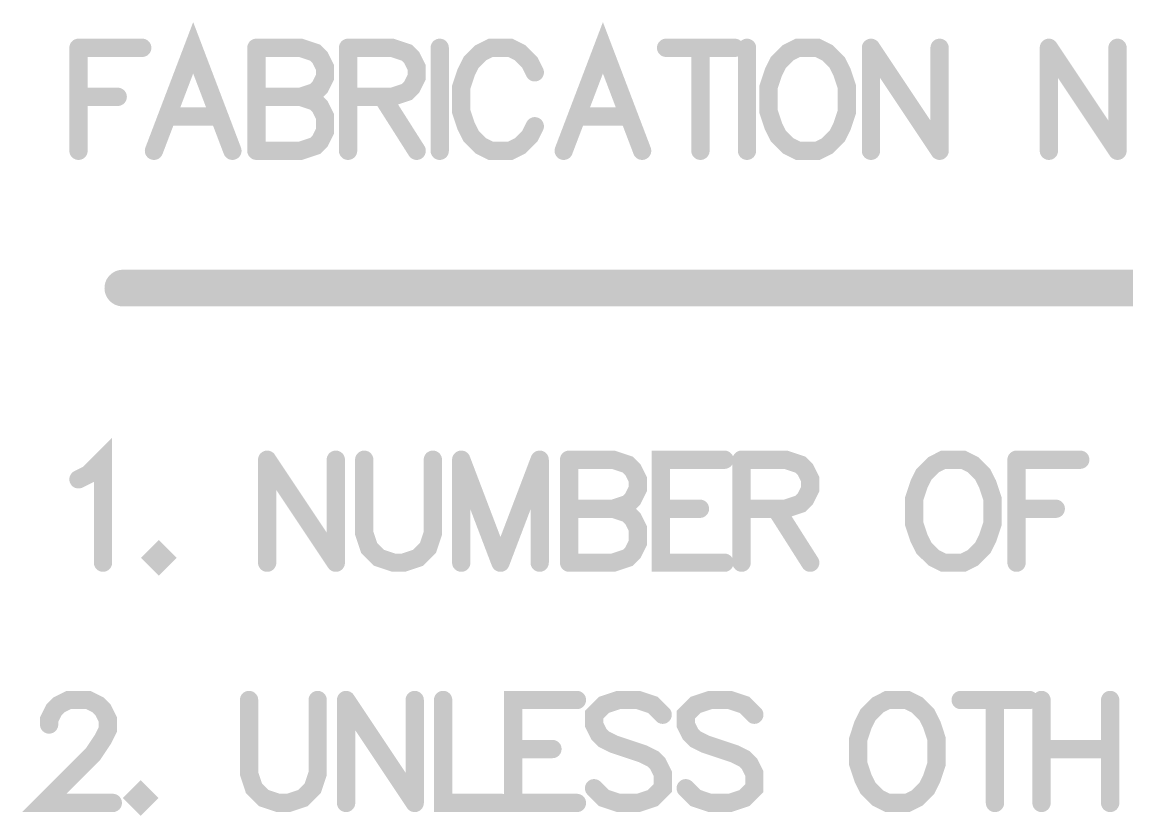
# Model space of a CAD drawing. Extents: x -9.8 to 23.3, y -7.1 to 14.3.
# Drawn here: x -6.235 to -5.631, y 7.952 to 8.385 of the extents above; entities that cross this region are included whole.
import ezdxf

# ---------------------------------------------------------------- set-up
doc = ezdxf.new("R2010")
doc.units = 0
doc.layers.add('2D_LINE_00', color=1, linetype='CONTINUOUS')

# ---------------------------------------------------------------- blocks, each defined once
blk = doc.blocks.new('SMOOTH_0$01')
at = {"const_width": 0.005}
blk.add_lwpolyline([(-0.0025, 0, 1), (0.0025, 0, 1)], format="xyb", close=True, dxfattribs=at)
blk = doc.blocks.new('DRAWING_64')
at = {"layer": '2D_LINE_00', "const_width": 0.01}
blk.add_lwpolyline([(0, 0), (0, 0.00268), (0.00268, 0.00803), (0.00535, 0.01071), (0.01071, 0.01339), (0.02142, 0.01339), (0.02678, 0.01071), (0.02946, 0.00803), (0.03213, 0.00268), (0.03213, -0.00268), (0.02946, -0.00804), (0.0241, -0.01607), (-0.00268, -0.04285), (0.03481, -0.04285)], dxfattribs=at)
at = {"layer": '2D_LINE_00'}
for p in [(0.01071, 0.01339), (0.02142, 0.01339), (0.00268, 0.00803), (0.00535, 0.01071), (0.02678, 0.01071), (0.02946, 0.00803), (0, 0.00268), (0.03213, 0.00268), (0, 0), (0.03213, -0.00268), (0.02946, -0.00804), (0.0241, -0.01607), (-0.00268, -0.04285), (0.03481, -0.04285)]:
    blk.add_blockref('SMOOTH_0$01', p, dxfattribs=at)
blk = doc.blocks.new('DRAWING_65')
at = {"layer": '2D_LINE_00', "const_width": 0.01}
blk.add_lwpolyline([(0, 0), (-0.00268, -0.00268), (0, -0.00536), (0.00268, -0.00268), (0, 0)], dxfattribs=at)
at = {"layer": '2D_LINE_00'}
for p in [(-0.00268, -0.00268), (0, 0), (0, 0), (0.00268, -0.00268), (0, -0.00536)]:
    blk.add_blockref('SMOOTH_0$01', p, dxfattribs=at)
blk = doc.blocks.new('DRAWING_66')
at = {"layer": '2D_LINE_00', "const_width": 0.01}
blk.add_lwpolyline([(0, 0), (0, -0.04017), (0.00268, -0.04821), (0.00803, -0.05356), (0.01607, -0.05624), (0.02142, -0.05624), (0.02946, -0.05356), (0.03481, -0.04821), (0.03749, -0.04017), (0.03749, 0)], dxfattribs=at)
at = {"layer": '2D_LINE_00'}
for p in [(0, 0), (0.03749, 0), (0, -0.04017), (0.03749, -0.04017), (0.00268, -0.04821), (0.03481, -0.04821), (0.00803, -0.05356), (0.01607, -0.05624), (0.02142, -0.05624), (0.02946, -0.05356)]:
    blk.add_blockref('SMOOTH_0$01', p, dxfattribs=at)
blk = doc.blocks.new('DRAWING_67')
at = {"layer": '2D_LINE_00', "const_width": 0.01}
blk.add_lwpolyline([(0, 0), (0, -0.05624)], dxfattribs=at)
at = {"layer": '2D_LINE_00'}
for p in [(0, 0), (0, -0.05624)]:
    blk.add_blockref('SMOOTH_0$01', p, dxfattribs=at)
blk = doc.blocks.new('DRAWING_68')
at = {"layer": '2D_LINE_00', "const_width": 0.01}
blk.add_lwpolyline([(0, 0), (0.03749, -0.05624)], dxfattribs=at)
at = {"layer": '2D_LINE_00'}
for p in [(0, 0), (0.03749, -0.05624)]:
    blk.add_blockref('SMOOTH_0$01', p, dxfattribs=at)
blk = doc.blocks.new('DRAWING_69')
at = {"layer": '2D_LINE_00', "const_width": 0.01}
blk.add_lwpolyline([(0, 0), (0, -0.05624)], dxfattribs=at)
at = {"layer": '2D_LINE_00'}
for p in [(0, 0), (0, -0.05624)]:
    blk.add_blockref('SMOOTH_0$01', p, dxfattribs=at)
blk = doc.blocks.new('DRAWING_70')
at = {"layer": '2D_LINE_00', "const_width": 0.01}
blk.add_lwpolyline([(0, 0), (0, -0.05624), (0.03213, -0.05624)], dxfattribs=at)
at = {"layer": '2D_LINE_00'}
for p in [(0, 0), (0, -0.05624), (0.03213, -0.05624)]:
    blk.add_blockref('SMOOTH_0$01', p, dxfattribs=at)
blk = doc.blocks.new('DRAWING_71')
at = {"layer": '2D_LINE_00', "const_width": 0.01}
blk.add_lwpolyline([(0, 0), (-0.03481, 0), (-0.03481, -0.05624), (0, -0.05624)], dxfattribs=at)
at = {"layer": '2D_LINE_00'}
for p in [(-0.03481, 0), (0, 0), (-0.03481, -0.05624), (0, -0.05624)]:
    blk.add_blockref('SMOOTH_0$01', p, dxfattribs=at)
blk = doc.blocks.new('DRAWING_72')
at = {"layer": '2D_LINE_00', "const_width": 0.01}
blk.add_lwpolyline([(0, 0), (0.02142, 0)], dxfattribs=at)
at = {"layer": '2D_LINE_00'}
for p in [(0, 0), (0.02142, 0)]:
    blk.add_blockref('SMOOTH_0$01', p, dxfattribs=at)
blk = doc.blocks.new('DRAWING_73')
at = {"layer": '2D_LINE_00', "const_width": 0.01}
blk.add_lwpolyline([(0, 0), (-0.00535, 0.00536), (-0.01339, 0.00804), (-0.0241, 0.00804), (-0.03213, 0.00536), (-0.03749, 0), (-0.03749, -0.00535), (-0.03481, -0.01071), (-0.03213, -0.01339), (-0.02678, -0.01606), (-0.01071, -0.02142), (-0.00535, -0.0241), (-0.00267, -0.02678), (0, -0.03213), (0, -0.04017), (-0.00535, -0.04552), (-0.01339, -0.0482), (-0.0241, -0.0482), (-0.03213, -0.04552), (-0.03749, -0.04017)], dxfattribs=at)
at = {"layer": '2D_LINE_00'}
for p in [(-0.0241, 0.00804), (-0.01339, 0.00804), (-0.03213, 0.00536), (-0.00535, 0.00536), (-0.03749, 0), (0, 0), (-0.03749, -0.00535), (-0.03481, -0.01071), (-0.03213, -0.01339), (-0.02678, -0.01606), (-0.01071, -0.02142), (-0.00535, -0.0241), (-0.00267, -0.02678), (0, -0.03213), (-0.03749, -0.04017), (0, -0.04017), (-0.03213, -0.04552), (-0.00535, -0.04552), (-0.0241, -0.0482), (-0.01339, -0.0482)]:
    blk.add_blockref('SMOOTH_0$01', p, dxfattribs=at)
blk = doc.blocks.new('DRAWING_74')
at = {"layer": '2D_LINE_00', "const_width": 0.01}
blk.add_lwpolyline([(0, 0), (-0.00535, 0.00536), (-0.01339, 0.00804), (-0.0241, 0.00804), (-0.03213, 0.00536), (-0.03749, 0), (-0.03749, -0.00535), (-0.03481, -0.01071), (-0.03213, -0.01339), (-0.02678, -0.01606), (-0.01071, -0.02142), (-0.00535, -0.0241), (-0.00268, -0.02678), (0, -0.03213), (0, -0.04017), (-0.00535, -0.04552), (-0.01339, -0.0482), (-0.0241, -0.0482), (-0.03213, -0.04552), (-0.03749, -0.04017)], dxfattribs=at)
at = {"layer": '2D_LINE_00'}
for p in [(-0.0241, 0.00804), (-0.01339, 0.00804), (-0.03213, 0.00536), (-0.00535, 0.00536), (-0.03749, 0), (0, 0), (-0.03749, -0.00535), (-0.03481, -0.01071), (-0.03213, -0.01339), (-0.02678, -0.01606), (-0.01071, -0.02142), (-0.00535, -0.0241), (-0.00268, -0.02678), (0, -0.03213), (-0.03749, -0.04017), (0, -0.04017), (-0.03213, -0.04552), (-0.00535, -0.04552), (-0.0241, -0.0482), (-0.01339, -0.0482)]:
    blk.add_blockref('SMOOTH_0$01', p, dxfattribs=at)
blk = doc.blocks.new('DRAWING_75')
at = {"layer": '2D_LINE_00', "const_width": 0.01}
blk.add_lwpolyline([(0, 0), (-0.00535, -0.00268), (-0.01071, -0.00804), (-0.01339, -0.01339), (-0.01606, -0.02143), (-0.01606, -0.03482), (-0.01339, -0.04285), (-0.01071, -0.04821), (-0.00535, -0.05356), (0, -0.05624), (0.01072, -0.05624), (0.01607, -0.05356), (0.02143, -0.04821), (0.02411, -0.04285), (0.02678, -0.03482), (0.02678, -0.02143), (0.02411, -0.01339), (0.02143, -0.00804), (0.01607, -0.00268), (0.01072, 0), (0, 0)], dxfattribs=at)
at = {"layer": '2D_LINE_00'}
for p in [(-0.00535, -0.00268), (0, 0), (0, 0), (0.01072, 0), (0.01607, -0.00268), (-0.01071, -0.00804), (0.02143, -0.00804), (-0.01339, -0.01339), (0.02411, -0.01339), (-0.01606, -0.02143), (0.02678, -0.02143), (-0.01606, -0.03482), (0.02678, -0.03482), (-0.01339, -0.04285), (0.02411, -0.04285), (-0.01071, -0.04821), (0.02143, -0.04821), (-0.00535, -0.05356), (0, -0.05624), (0.01072, -0.05624), (0.01607, -0.05356)]:
    blk.add_blockref('SMOOTH_0$01', p, dxfattribs=at)
blk = doc.blocks.new('DRAWING_76')
at = {"layer": '2D_LINE_00', "const_width": 0.01}
blk.add_lwpolyline([(0, 0), (0, -0.05624)], dxfattribs=at)
at = {"layer": '2D_LINE_00'}
for p in [(0, 0), (0, -0.05624)]:
    blk.add_blockref('SMOOTH_0$01', p, dxfattribs=at)
blk = doc.blocks.new('DRAWING_77')
at = {"layer": '2D_LINE_00', "const_width": 0.01}
blk.add_lwpolyline([(0, 0), (0.03749, 0)], dxfattribs=at)
at = {"layer": '2D_LINE_00'}
for p in [(0, 0), (0.03749, 0)]:
    blk.add_blockref('SMOOTH_0$01', p, dxfattribs=at)
blk = doc.blocks.new('DRAWING_78')
at = {"layer": '2D_LINE_00', "const_width": 0.01}
blk.add_lwpolyline([(0, 0), (0, -0.05624)], dxfattribs=at)
at = {"layer": '2D_LINE_00'}
for p in [(0, 0), (0, -0.05624)]:
    blk.add_blockref('SMOOTH_0$01', p, dxfattribs=at)
blk = doc.blocks.new('DRAWING_79')
at = {"layer": '2D_LINE_00', "const_width": 0.01}
blk.add_lwpolyline([(0, 0), (0, -0.05624)], dxfattribs=at)
at = {"layer": '2D_LINE_00'}
for p in [(0, 0), (0, -0.05624)]:
    blk.add_blockref('SMOOTH_0$01', p, dxfattribs=at)
blk = doc.blocks.new('DRAWING_80')
at = {"layer": '2D_LINE_00', "const_width": 0.01}
blk.add_lwpolyline([(0, 0), (0.0375, 0)], dxfattribs=at)
at = {"layer": '2D_LINE_00'}
for p in [(0, 0), (0.0375, 0)]:
    blk.add_blockref('SMOOTH_0$01', p, dxfattribs=at)
blk = doc.blocks.new('DRAWING_154')
at = {"layer": '2D_LINE_00', "const_width": 0.01}
blk.add_lwpolyline([(0, 0), (0, -0.05624)], dxfattribs=at)
at = {"layer": '2D_LINE_00'}
for p in [(0, 0), (0, -0.05624)]:
    blk.add_blockref('SMOOTH_0$01', p, dxfattribs=at)
blk = doc.blocks.new('DRAWING_155')
at = {"layer": '2D_LINE_00', "const_width": 0.01}
blk.add_lwpolyline([(0, 0), (0.03481, 0)], dxfattribs=at)
at = {"layer": '2D_LINE_00'}
for p in [(0, 0), (0.03481, 0)]:
    blk.add_blockref('SMOOTH_0$01', p, dxfattribs=at)
blk = doc.blocks.new('DRAWING_156')
at = {"layer": '2D_LINE_00', "const_width": 0.01}
blk.add_lwpolyline([(0, 0), (0.02142, 0)], dxfattribs=at)
at = {"layer": '2D_LINE_00'}
for p in [(0, 0), (0.02142, 0)]:
    blk.add_blockref('SMOOTH_0$01', p, dxfattribs=at)
blk = doc.blocks.new('DRAWING_157')
at = {"layer": '2D_LINE_00', "const_width": 0.01}
blk.add_lwpolyline([(0, 0), (-0.02142, 0.05624), (-0.04285, 0)], dxfattribs=at)
at = {"layer": '2D_LINE_00'}
for p in [(-0.02142, 0.05624), (-0.04285, 0), (0, 0)]:
    blk.add_blockref('SMOOTH_0$01', p, dxfattribs=at)
blk = doc.blocks.new('DRAWING_158')
at = {"layer": '2D_LINE_00', "const_width": 0.01}
blk.add_lwpolyline([(0, 0), (0.02677, 0)], dxfattribs=at)
at = {"layer": '2D_LINE_00'}
for p in [(0, 0), (0.02677, 0)]:
    blk.add_blockref('SMOOTH_0$01', p, dxfattribs=at)
blk = doc.blocks.new('DRAWING_159')
at = {"layer": '2D_LINE_00', "const_width": 0.01}
blk.add_lwpolyline([(0, 0), (0, -0.05624)], dxfattribs=at)
at = {"layer": '2D_LINE_00'}
for p in [(0, 0), (0, -0.05624)]:
    blk.add_blockref('SMOOTH_0$01', p, dxfattribs=at)
blk = doc.blocks.new('DRAWING_160')
at = {"layer": '2D_LINE_00', "const_width": 0.01}
blk.add_lwpolyline([(0, 0), (0.0241, 0), (0.03214, -0.00268), (0.03481, -0.00536), (0.03749, -0.01071), (0.03749, -0.01607), (0.03481, -0.02143), (0.03214, -0.0241), (0.0241, -0.02678)], dxfattribs=at)
at = {"layer": '2D_LINE_00'}
for p in [(0, 0), (0.0241, 0), (0.03214, -0.00268), (0.03481, -0.00536), (0.03749, -0.01071), (0.03749, -0.01607), (0.03481, -0.02143), (0.0241, -0.02678), (0.03214, -0.0241)]:
    blk.add_blockref('SMOOTH_0$01', p, dxfattribs=at)
blk = doc.blocks.new('DRAWING_161')
at = {"layer": '2D_LINE_00', "const_width": 0.01}
blk.add_lwpolyline([(0, 0), (0.0241, 0), (0.03214, -0.00268), (0.03481, -0.00536), (0.03749, -0.01071), (0.03749, -0.01875), (0.03481, -0.0241), (0.03214, -0.02678), (0.0241, -0.02946), (0, -0.02946)], dxfattribs=at)
at = {"layer": '2D_LINE_00'}
for p in [(0, 0), (0.0241, 0), (0.03214, -0.00268), (0.03481, -0.00536), (0.03749, -0.01071), (0.03749, -0.01875), (0.03214, -0.02678), (0.03481, -0.0241), (0, -0.02946), (0.0241, -0.02946)]:
    blk.add_blockref('SMOOTH_0$01', p, dxfattribs=at)
blk = doc.blocks.new('DRAWING_162')
at = {"layer": '2D_LINE_00', "const_width": 0.01}
blk.add_lwpolyline([(0, 0), (0, -0.05624)], dxfattribs=at)
at = {"layer": '2D_LINE_00'}
for p in [(0, 0), (0, -0.05624)]:
    blk.add_blockref('SMOOTH_0$01', p, dxfattribs=at)
blk = doc.blocks.new('DRAWING_163')
at = {"layer": '2D_LINE_00', "const_width": 0.01}
blk.add_lwpolyline([(0, 0), (0.0241, 0), (0.03214, -0.00268), (0.03481, -0.00536), (0.03749, -0.01071), (0.03749, -0.01607), (0.03481, -0.02143), (0.03214, -0.0241), (0.0241, -0.02678), (0, -0.02678)], dxfattribs=at)
at = {"layer": '2D_LINE_00'}
for p in [(0, 0), (0.0241, 0), (0.03214, -0.00268), (0.03481, -0.00536), (0.03749, -0.01071), (0.03749, -0.01607), (0.03481, -0.02143), (0, -0.02678), (0.0241, -0.02678), (0.03214, -0.0241)]:
    blk.add_blockref('SMOOTH_0$01', p, dxfattribs=at)
blk = doc.blocks.new('DRAWING_164')
at = {"layer": '2D_LINE_00', "const_width": 0.01}
blk.add_lwpolyline([(0, 0), (0.01874, -0.02946)], dxfattribs=at)
at = {"layer": '2D_LINE_00'}
for p in [(0, 0), (0.01874, -0.02946)]:
    blk.add_blockref('SMOOTH_0$01', p, dxfattribs=at)
blk = doc.blocks.new('DRAWING_165')
at = {"layer": '2D_LINE_00', "const_width": 0.01}
blk.add_lwpolyline([(0, 0), (0, -0.05624)], dxfattribs=at)
at = {"layer": '2D_LINE_00'}
for p in [(0, 0), (0, -0.05624)]:
    blk.add_blockref('SMOOTH_0$01', p, dxfattribs=at)
blk = doc.blocks.new('DRAWING_166')
at = {"layer": '2D_LINE_00', "const_width": 0.01}
blk.add_lwpolyline([(0, 0), (-0.00268, 0.00535), (-0.00803, 0.01071), (-0.01339, 0.01339), (-0.0241, 0.01339), (-0.02946, 0.01071), (-0.03481, 0.00535), (-0.03749, 0), (-0.04017, -0.00804), (-0.04017, -0.02143), (-0.03749, -0.02946), (-0.03481, -0.03482), (-0.02946, -0.04017), (-0.0241, -0.04285), (-0.01339, -0.04285), (-0.00803, -0.04017), (-0.00268, -0.03482), (0, -0.02946)], dxfattribs=at)
at = {"layer": '2D_LINE_00'}
for p in [(-0.0241, 0.01339), (-0.01339, 0.01339), (-0.02946, 0.01071), (-0.00803, 0.01071), (-0.03481, 0.00535), (-0.00268, 0.00535), (-0.03749, 0), (0, 0), (-0.04017, -0.00804), (-0.04017, -0.02143), (-0.03749, -0.02946), (-0.03481, -0.03482), (-0.00268, -0.03482), (0, -0.02946), (-0.02946, -0.04017), (-0.00803, -0.04017), (-0.0241, -0.04285), (-0.01339, -0.04285)]:
    blk.add_blockref('SMOOTH_0$01', p, dxfattribs=at)
blk = doc.blocks.new('DRAWING_167')
at = {"layer": '2D_LINE_00', "const_width": 0.01}
blk.add_lwpolyline([(0, 0), (-0.02142, 0.05624), (-0.04285, 0)], dxfattribs=at)
at = {"layer": '2D_LINE_00'}
for p in [(-0.02142, 0.05624), (-0.04285, 0), (0, 0)]:
    blk.add_blockref('SMOOTH_0$01', p, dxfattribs=at)
blk = doc.blocks.new('DRAWING_168')
at = {"layer": '2D_LINE_00', "const_width": 0.01}
blk.add_lwpolyline([(0, 0), (0.02678, 0)], dxfattribs=at)
at = {"layer": '2D_LINE_00'}
for p in [(0, 0), (0.02678, 0)]:
    blk.add_blockref('SMOOTH_0$01', p, dxfattribs=at)
blk = doc.blocks.new('DRAWING_169')
at = {"layer": '2D_LINE_00', "const_width": 0.01}
blk.add_lwpolyline([(0, 0), (0, -0.05624)], dxfattribs=at)
at = {"layer": '2D_LINE_00'}
for p in [(0, 0), (0, -0.05624)]:
    blk.add_blockref('SMOOTH_0$01', p, dxfattribs=at)
blk = doc.blocks.new('DRAWING_170')
at = {"layer": '2D_LINE_00', "const_width": 0.01}
blk.add_lwpolyline([(0, 0), (0.03749, 0)], dxfattribs=at)
at = {"layer": '2D_LINE_00'}
for p in [(0, 0), (0.03749, 0)]:
    blk.add_blockref('SMOOTH_0$01', p, dxfattribs=at)
blk = doc.blocks.new('DRAWING_171')
at = {"layer": '2D_LINE_00', "const_width": 0.01}
blk.add_lwpolyline([(0, 0), (0, -0.05624)], dxfattribs=at)
at = {"layer": '2D_LINE_00'}
for p in [(0, 0), (0, -0.05624)]:
    blk.add_blockref('SMOOTH_0$01', p, dxfattribs=at)
blk = doc.blocks.new('DRAWING_172')
at = {"layer": '2D_LINE_00', "const_width": 0.01}
blk.add_lwpolyline([(0, 0), (-0.00536, -0.00268), (-0.01071, -0.00804), (-0.01339, -0.01339), (-0.01607, -0.02143), (-0.01607, -0.03482), (-0.01339, -0.04285), (-0.01071, -0.04821), (-0.00536, -0.05356), (0, -0.05624), (0.01071, -0.05624), (0.01607, -0.05356), (0.02142, -0.04821), (0.0241, -0.04285), (0.02678, -0.03482), (0.02678, -0.02143), (0.0241, -0.01339), (0.02142, -0.00804), (0.01607, -0.00268), (0.01071, 0), (0, 0)], dxfattribs=at)
at = {"layer": '2D_LINE_00'}
for p in [(-0.00536, -0.00268), (0, 0), (0, 0), (0.01071, 0), (0.01607, -0.00268), (-0.01071, -0.00804), (0.02142, -0.00804), (-0.01339, -0.01339), (0.0241, -0.01339), (-0.01607, -0.02143), (0.02678, -0.02143), (-0.01607, -0.03482), (0.02678, -0.03482), (-0.01339, -0.04285), (0.0241, -0.04285), (-0.01071, -0.04821), (0.02142, -0.04821), (-0.00536, -0.05356), (0, -0.05624), (0.01071, -0.05624), (0.01607, -0.05356)]:
    blk.add_blockref('SMOOTH_0$01', p, dxfattribs=at)
blk = doc.blocks.new('DRAWING_173')
at = {"layer": '2D_LINE_00', "const_width": 0.01}
blk.add_lwpolyline([(0, 0), (0, -0.05624)], dxfattribs=at)
at = {"layer": '2D_LINE_00'}
for p in [(0, 0), (0, -0.05624)]:
    blk.add_blockref('SMOOTH_0$01', p, dxfattribs=at)
blk = doc.blocks.new('DRAWING_174')
at = {"layer": '2D_LINE_00', "const_width": 0.01}
blk.add_lwpolyline([(0, 0), (0.03749, -0.05624)], dxfattribs=at)
at = {"layer": '2D_LINE_00'}
for p in [(0, 0), (0.03749, -0.05624)]:
    blk.add_blockref('SMOOTH_0$01', p, dxfattribs=at)
blk = doc.blocks.new('DRAWING_175')
at = {"layer": '2D_LINE_00', "const_width": 0.01}
blk.add_lwpolyline([(0, 0), (0, -0.05624)], dxfattribs=at)
at = {"layer": '2D_LINE_00'}
for p in [(0, 0), (0, -0.05624)]:
    blk.add_blockref('SMOOTH_0$01', p, dxfattribs=at)
blk = doc.blocks.new('DRAWING_176')
at = {"layer": '2D_LINE_00', "const_width": 0.01}
blk.add_lwpolyline([(0, 0), (0, -0.05624)], dxfattribs=at)
at = {"layer": '2D_LINE_00'}
for p in [(0, 0), (0, -0.05624)]:
    blk.add_blockref('SMOOTH_0$01', p, dxfattribs=at)
blk = doc.blocks.new('DRAWING_177')
at = {"layer": '2D_LINE_00', "const_width": 0.01}
blk.add_lwpolyline([(0, 0), (0.0375, -0.05624)], dxfattribs=at)
at = {"layer": '2D_LINE_00'}
for p in [(0, 0), (0.0375, -0.05624)]:
    blk.add_blockref('SMOOTH_0$01', p, dxfattribs=at)
blk = doc.blocks.new('DRAWING_178')
at = {"layer": '2D_LINE_00', "const_width": 0.01}
blk.add_lwpolyline([(0, 0), (0, -0.05624)], dxfattribs=at)
at = {"layer": '2D_LINE_00'}
for p in [(0, 0), (0, -0.05624)]:
    blk.add_blockref('SMOOTH_0$01', p, dxfattribs=at)
blk = doc.blocks.new('DRAWING_187')
at = {"layer": '2D_LINE_00', "const_width": 0.01}
blk.add_lwpolyline([(0, 0), (0.00536, 0.00267), (0.01339, 0.01071), (0.01339, -0.04553)], dxfattribs=at)
at = {"layer": '2D_LINE_00'}
for p in [(0.01339, 0.01071), (0.00536, 0.00267), (0, 0), (0.01339, -0.04553)]:
    blk.add_blockref('SMOOTH_0$01', p, dxfattribs=at)
blk = doc.blocks.new('DRAWING_188')
at = {"layer": '2D_LINE_00', "const_width": 0.01}
blk.add_lwpolyline([(0, 0), (-0.00268, -0.00268), (0, -0.00536), (0.00268, -0.00268), (0, 0)], dxfattribs=at)
at = {"layer": '2D_LINE_00'}
for p in [(-0.00268, -0.00268), (0, 0), (0, 0), (0.00268, -0.00268), (0, -0.00536)]:
    blk.add_blockref('SMOOTH_0$01', p, dxfattribs=at)
blk = doc.blocks.new('DRAWING_189')
at = {"layer": '2D_LINE_00', "const_width": 0.01}
blk.add_lwpolyline([(0, 0), (0, -0.05624)], dxfattribs=at)
at = {"layer": '2D_LINE_00'}
for p in [(0, 0), (0, -0.05624)]:
    blk.add_blockref('SMOOTH_0$01', p, dxfattribs=at)
blk = doc.blocks.new('DRAWING_190')
at = {"layer": '2D_LINE_00', "const_width": 0.01}
blk.add_lwpolyline([(0, 0), (0.0375, -0.05624)], dxfattribs=at)
at = {"layer": '2D_LINE_00'}
for p in [(0, 0), (0.0375, -0.05624)]:
    blk.add_blockref('SMOOTH_0$01', p, dxfattribs=at)
blk = doc.blocks.new('DRAWING_191')
at = {"layer": '2D_LINE_00', "const_width": 0.01}
blk.add_lwpolyline([(0, 0), (0, -0.05624)], dxfattribs=at)
at = {"layer": '2D_LINE_00'}
for p in [(0, 0), (0, -0.05624)]:
    blk.add_blockref('SMOOTH_0$01', p, dxfattribs=at)
blk = doc.blocks.new('DRAWING_192')
at = {"layer": '2D_LINE_00', "const_width": 0.01}
blk.add_lwpolyline([(0, 0), (0, -0.04017), (0.00268, -0.04821), (0.00803, -0.05356), (0.01607, -0.05624), (0.02142, -0.05624), (0.02946, -0.05356), (0.03481, -0.04821), (0.03749, -0.04017), (0.03749, 0)], dxfattribs=at)
at = {"layer": '2D_LINE_00'}
for p in [(0, 0), (0.03749, 0), (0, -0.04017), (0.03749, -0.04017), (0.00268, -0.04821), (0.03481, -0.04821), (0.00803, -0.05356), (0.01607, -0.05624), (0.02142, -0.05624), (0.02946, -0.05356)]:
    blk.add_blockref('SMOOTH_0$01', p, dxfattribs=at)
blk = doc.blocks.new('DRAWING_193')
at = {"layer": '2D_LINE_00', "const_width": 0.01}
blk.add_lwpolyline([(0, 0), (0, -0.05624)], dxfattribs=at)
at = {"layer": '2D_LINE_00'}
for p in [(0, 0), (0, -0.05624)]:
    blk.add_blockref('SMOOTH_0$01', p, dxfattribs=at)
blk = doc.blocks.new('DRAWING_194')
at = {"layer": '2D_LINE_00', "const_width": 0.01}
blk.add_lwpolyline([(0, 0), (0.02143, -0.05624)], dxfattribs=at)
at = {"layer": '2D_LINE_00'}
for p in [(0, 0), (0.02143, -0.05624)]:
    blk.add_blockref('SMOOTH_0$01', p, dxfattribs=at)
blk = doc.blocks.new('DRAWING_195')
at = {"layer": '2D_LINE_00', "const_width": 0.01}
blk.add_lwpolyline([(0, 0), (-0.02142, -0.05624)], dxfattribs=at)
at = {"layer": '2D_LINE_00'}
for p in [(0, 0), (-0.02142, -0.05624)]:
    blk.add_blockref('SMOOTH_0$01', p, dxfattribs=at)
blk = doc.blocks.new('DRAWING_196')
at = {"layer": '2D_LINE_00', "const_width": 0.01}
blk.add_lwpolyline([(0, 0), (0, -0.05624)], dxfattribs=at)
at = {"layer": '2D_LINE_00'}
for p in [(0, 0), (0, -0.05624)]:
    blk.add_blockref('SMOOTH_0$01', p, dxfattribs=at)
blk = doc.blocks.new('DRAWING_197')
at = {"layer": '2D_LINE_00', "const_width": 0.01}
blk.add_lwpolyline([(0, 0), (0, -0.05624)], dxfattribs=at)
at = {"layer": '2D_LINE_00'}
for p in [(0, 0), (0, -0.05624)]:
    blk.add_blockref('SMOOTH_0$01', p, dxfattribs=at)
blk = doc.blocks.new('DRAWING_198')
at = {"layer": '2D_LINE_00', "const_width": 0.01}
blk.add_lwpolyline([(0, 0), (0.0241, 0), (0.03213, -0.00268), (0.03481, -0.00536), (0.03749, -0.01071), (0.03749, -0.01607), (0.03481, -0.02143), (0.03213, -0.0241), (0.0241, -0.02678)], dxfattribs=at)
at = {"layer": '2D_LINE_00'}
for p in [(0, 0), (0.0241, 0), (0.03213, -0.00268), (0.03481, -0.00536), (0.03749, -0.01071), (0.03749, -0.01607), (0.03481, -0.02143), (0.0241, -0.02678), (0.03213, -0.0241)]:
    blk.add_blockref('SMOOTH_0$01', p, dxfattribs=at)
blk = doc.blocks.new('DRAWING_199')
at = {"layer": '2D_LINE_00', "const_width": 0.01}
blk.add_lwpolyline([(0, 0), (0.0241, 0), (0.03213, -0.00268), (0.03481, -0.00536), (0.03749, -0.01071), (0.03749, -0.01875), (0.03481, -0.0241), (0.03213, -0.02678), (0.0241, -0.02946), (0, -0.02946)], dxfattribs=at)
at = {"layer": '2D_LINE_00'}
for p in [(0, 0), (0.0241, 0), (0.03213, -0.00268), (0.03481, -0.00536), (0.03749, -0.01071), (0.03749, -0.01875), (0.03213, -0.02678), (0.03481, -0.0241), (0, -0.02946), (0.0241, -0.02946)]:
    blk.add_blockref('SMOOTH_0$01', p, dxfattribs=at)
blk = doc.blocks.new('DRAWING_200')
at = {"layer": '2D_LINE_00', "const_width": 0.01}
blk.add_lwpolyline([(0, 0), (-0.03481, 0), (-0.03481, -0.05624), (0, -0.05624)], dxfattribs=at)
at = {"layer": '2D_LINE_00'}
for p in [(-0.03481, 0), (0, 0), (-0.03481, -0.05624), (0, -0.05624)]:
    blk.add_blockref('SMOOTH_0$01', p, dxfattribs=at)
blk = doc.blocks.new('DRAWING_201')
at = {"layer": '2D_LINE_00', "const_width": 0.01}
blk.add_lwpolyline([(0, 0), (0.02142, 0)], dxfattribs=at)
at = {"layer": '2D_LINE_00'}
for p in [(0, 0), (0.02142, 0)]:
    blk.add_blockref('SMOOTH_0$01', p, dxfattribs=at)
blk = doc.blocks.new('DRAWING_202')
at = {"layer": '2D_LINE_00', "const_width": 0.01}
blk.add_lwpolyline([(0, 0), (0, -0.05624)], dxfattribs=at)
at = {"layer": '2D_LINE_00'}
for p in [(0, 0), (0, -0.05624)]:
    blk.add_blockref('SMOOTH_0$01', p, dxfattribs=at)
blk = doc.blocks.new('DRAWING_203')
at = {"layer": '2D_LINE_00', "const_width": 0.01}
blk.add_lwpolyline([(0, 0), (0.0241, 0), (0.03214, -0.00268), (0.03482, -0.00536), (0.03749, -0.01071), (0.03749, -0.01607), (0.03482, -0.02143), (0.03214, -0.0241), (0.0241, -0.02678), (0, -0.02678)], dxfattribs=at)
at = {"layer": '2D_LINE_00'}
for p in [(0, 0), (0.0241, 0), (0.03214, -0.00268), (0.03482, -0.00536), (0.03749, -0.01071), (0.03749, -0.01607), (0.03482, -0.02143), (0, -0.02678), (0.0241, -0.02678), (0.03214, -0.0241)]:
    blk.add_blockref('SMOOTH_0$01', p, dxfattribs=at)
blk = doc.blocks.new('DRAWING_204')
at = {"layer": '2D_LINE_00', "const_width": 0.01}
blk.add_lwpolyline([(0, 0), (0.01874, -0.02946)], dxfattribs=at)
at = {"layer": '2D_LINE_00'}
for p in [(0, 0), (0.01874, -0.02946)]:
    blk.add_blockref('SMOOTH_0$01', p, dxfattribs=at)
blk = doc.blocks.new('DRAWING_205')
at = {"layer": '2D_LINE_00', "const_width": 0.01}
blk.add_lwpolyline([(0, 0), (-0.00536, -0.00268), (-0.01072, -0.00804), (-0.01339, -0.01339), (-0.01607, -0.02143), (-0.01607, -0.03482), (-0.01339, -0.04285), (-0.01072, -0.04821), (-0.00536, -0.05356), (0, -0.05624), (0.01071, -0.05624), (0.01606, -0.05356), (0.02142, -0.04821), (0.0241, -0.04285), (0.02678, -0.03482), (0.02678, -0.02143), (0.0241, -0.01339), (0.02142, -0.00804), (0.01606, -0.00268), (0.01071, 0), (0, 0)], dxfattribs=at)
at = {"layer": '2D_LINE_00'}
for p in [(-0.00536, -0.00268), (0, 0), (0, 0), (0.01071, 0), (0.01606, -0.00268), (-0.01072, -0.00804), (0.02142, -0.00804), (-0.01339, -0.01339), (0.0241, -0.01339), (-0.01607, -0.02143), (0.02678, -0.02143), (-0.01607, -0.03482), (0.02678, -0.03482), (-0.01339, -0.04285), (0.0241, -0.04285), (-0.01072, -0.04821), (0.02142, -0.04821), (-0.00536, -0.05356), (0, -0.05624), (0.01071, -0.05624), (0.01606, -0.05356)]:
    blk.add_blockref('SMOOTH_0$01', p, dxfattribs=at)
blk = doc.blocks.new('DRAWING_206')
at = {"layer": '2D_LINE_00', "const_width": 0.01}
blk.add_lwpolyline([(0, 0), (0, -0.05624)], dxfattribs=at)
at = {"layer": '2D_LINE_00'}
for p in [(0, 0), (0, -0.05624)]:
    blk.add_blockref('SMOOTH_0$01', p, dxfattribs=at)
blk = doc.blocks.new('DRAWING_207')
at = {"layer": '2D_LINE_00', "const_width": 0.01}
blk.add_lwpolyline([(0, 0), (0.03481, 0)], dxfattribs=at)
at = {"layer": '2D_LINE_00'}
for p in [(0, 0), (0.03481, 0)]:
    blk.add_blockref('SMOOTH_0$01', p, dxfattribs=at)
blk = doc.blocks.new('DRAWING_208')
at = {"layer": '2D_LINE_00', "const_width": 0.01}
blk.add_lwpolyline([(0, 0), (0.02142, 0)], dxfattribs=at)
at = {"layer": '2D_LINE_00'}
for p in [(0, 0), (0.02142, 0)]:
    blk.add_blockref('SMOOTH_0$01', p, dxfattribs=at)
blk = doc.blocks.new('SMOOTH_0$02')
at = {"const_width": 0.01}
blk.add_lwpolyline([(-0.005, 0, 1), (0.005, 0, 1)], format="xyb", close=True, dxfattribs=at)
blk = doc.blocks.new('DRAWING_3200')
at = {"layer": '2D_LINE_00', "const_width": 0.02}
blk.add_lwpolyline([(0, 0), (0.975, 0)], dxfattribs=at)
at = {"layer": '2D_LINE_00'}
blk.add_blockref('SMOOTH_0$02', (0, 0), dxfattribs=at)

msp = doc.modelspace()

# ---------------------------------------------------------------- block references
for name, p in [('DRAWING_157', (-6.12011, 8.315)), ('DRAWING_167', (-5.89623, 8.315)), ('DRAWING_154', (-6.2042, 8.37124)), ('DRAWING_155', (-6.2042, 8.37124)), ('DRAWING_159', (-6.10699, 8.37124)), ('DRAWING_160', (-6.10699, 8.37124)), ('DRAWING_162', (-6.05691, 8.37124)), ('DRAWING_163', (-6.05691, 8.37124)), ('DRAWING_165', (-6.00683, 8.37124)), ('DRAWING_166', (-5.95488, 8.35785)), ('DRAWING_170', (-5.88311, 8.37124)), ('DRAWING_169', (-5.86436, 8.37124)), ('DRAWING_171', (-5.83892, 8.37124)), ('DRAWING_172', (-5.81107, 8.37124)), ('DRAWING_173', (-5.77117, 8.37124)), ('DRAWING_174', (-5.77117, 8.37124)), ('DRAWING_175', (-5.73368, 8.37124)), ('DRAWING_176', (-5.67396, 8.37124)), ('DRAWING_177', (-5.67396, 8.37124)), ('DRAWING_178', (-5.63646, 8.37124)), ('DRAWING_156', (-6.2042, 8.34446)), ('DRAWING_161', (-6.10699, 8.34446)), ('DRAWING_164', (-6.03816, 8.34446)), ('DRAWING_158', (-6.15492, 8.33375)), ('DRAWING_168', (-5.93104, 8.33375)), ('DRAWING_3200', (-6.18, 8.24)), ('DRAWING_187', (-6.2042, 8.13553)), ('DRAWING_189', (-6.1011, 8.14624)), ('DRAWING_190', (-6.1011, 8.14624)), ('DRAWING_191', (-6.0636, 8.14624)), ('DRAWING_192', (-6.04807, 8.14624)), ('DRAWING_193', (-5.99505, 8.14624)), ('DRAWING_194', (-5.99505, 8.14624)), ('DRAWING_195', (-5.9522, 8.14624)), ('DRAWING_196', (-5.9522, 8.14624)), ('DRAWING_197', (-5.93613, 8.14624)), ('DRAWING_198', (-5.93613, 8.14624)), ('DRAWING_200', (-5.85124, 8.14624)), ('DRAWING_202', (-5.84187, 8.14624)), ('DRAWING_203', (-5.84187, 8.14624)), ('DRAWING_205', (-5.73153, 8.14624)), ('DRAWING_206', (-5.69163, 8.14624)), ('DRAWING_207', (-5.69163, 8.14624)), ('DRAWING_199', (-5.93613, 8.11946)), ('DRAWING_201', (-5.88605, 8.11946)), ('DRAWING_204', (-5.82312, 8.11946)), ('DRAWING_208', (-5.69163, 8.11946)), ('DRAWING_188', (-6.16028, 8.09536)), ('DRAWING_64', (-6.22027, 8.0016)), ('DRAWING_66', (-6.11101, 8.01499)), ('DRAWING_67', (-6.05798, 8.01499)), ('DRAWING_68', (-6.05798, 8.01499)), ('DRAWING_69', (-6.02049, 8.01499)), ('DRAWING_70', (-6.00496, 8.01499)), ('DRAWING_71', (-5.93185, 8.01499)), ('DRAWING_73', (-5.88499, 8.00695)), ('DRAWING_74', (-5.83491, 8.00695)), ('DRAWING_75', (-5.76207, 8.01499)), ('DRAWING_77', (-5.72216, 8.01499)), ('DRAWING_76', (-5.70342, 8.01499)), ('DRAWING_78', (-5.67798, 8.01499)), ('DRAWING_79', (-5.64048, 8.01499)), ('DRAWING_72', (-5.96666, 7.98821)), ('DRAWING_80', (-5.67798, 7.98821)), ('DRAWING_65', (-6.17019, 7.96411))]:
    msp.add_blockref(name, p)

doc.saveas('drawing.dxf')
